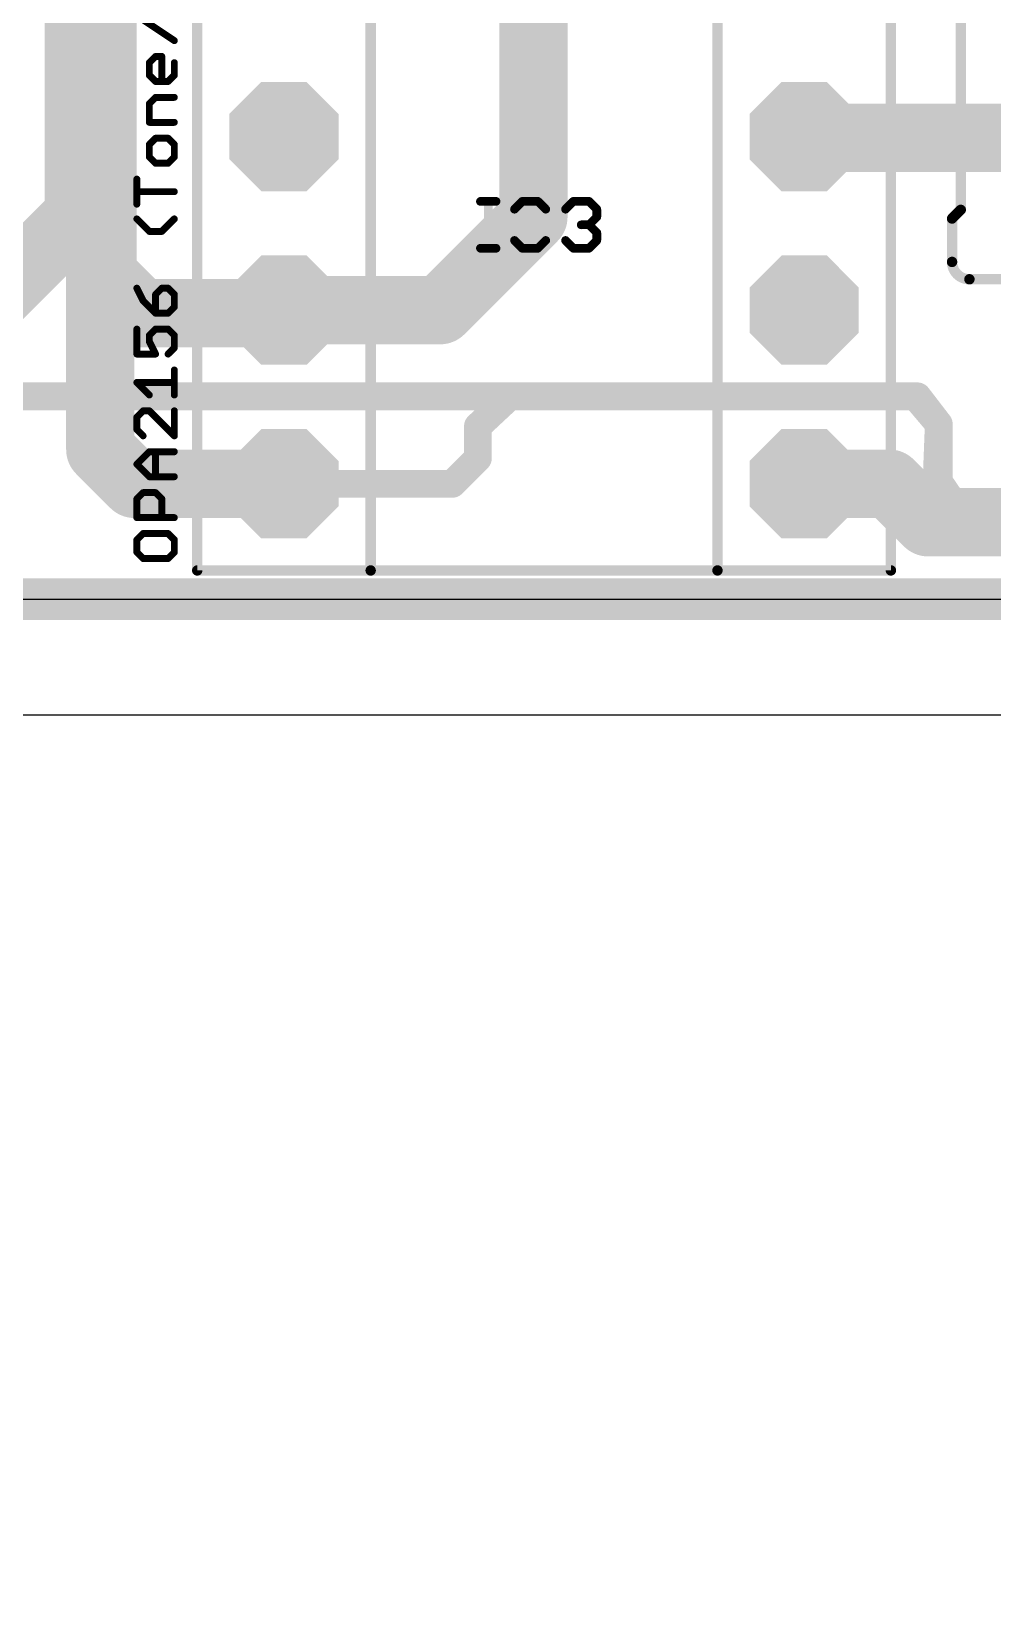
# Model space of a CAD drawing. Header units: inches. Extents: x -5 to 142, y -3 to 122.
# Drawn here: x 74.49 to 88.57, y 19.86 to 42.81 of the extents above; entities that cross this region are included whole.
import ezdxf

# ---------------------------------------------------------------- set-up
doc = ezdxf.new("R2010")
doc.units = ezdxf.units.IN
doc.header["$MEASUREMENT"] = 0
for name, color, linetype in [('1', 22, 'Continuous'), ('15', 22, 'Continuous'), ('16', 175, 'Continuous'), ('17', 82, 'Continuous'), ('2', 175, 'Continuous'), ('20', 7, 'Continuous'), ('21', 253, 'Continuous'), ('25', 253, 'Continuous'), ('27', 253, 'Continuous')]:
    doc.layers.add(name, color=color, linetype=linetype)

# ---------------------------------------------------------------- blocks, each defined once
blk = doc.blocks.new('OCTAGONP')
at = {"const_width": 0.5}
blk.add_lwpolyline([(-0.25, -0.1036), (-0.25, 0.1036), (-0.1036, 0.25), (0.1036, 0.25), (0.25, 0.1036), (0.25, -0.1036), (0.1036, -0.25), (-0.1036, -0.25), (-0.25, -0.1036), (-0.25, 0.1036)], dxfattribs=at)
blk = doc.blocks.new('ROUNDP')
at = {"const_width": 0.5}
blk.add_lwpolyline([(0, -0.25, 1), (0, 0.25, 1), (0, -0.25)], format="xyb", dxfattribs=at)

msp = doc.modelspace()

# ---------------------------------------------------------------- linework, layer by layer
for points in [[(137, 106.5), (128, 106.5), (128, 85.5), (109.5, 85.5), (109.5, 80.5), (2, 80.5), (2, 34.5), (127, 34.5), (127, 9.5), (137, 9.5), (137, 34.5), (137, 80.5), (137, 85.5)], [(50.0706, 3), (108.7706, 3), (108.7706, 32.8), (50.0706, 32.8)]]:
    msp.add_lwpolyline(points, close=True)
at = {"layer": '1'}
for points, const_width in [([(75.5, 48.25), (75.5, 36.6875)], 1), ([(81.8438, 40.0938), (81.8438, 46)], 1), ([(80.48, 38.73), (81.8438, 40.0938)], 1), ([(78.19, 38.73), (80.48, 38.73)], 1), ([(75.5, 36.6875), (76, 36.1875)], 1), ([(76, 36.1875), (78.1875, 36.1875)], 1), ([(78.1875, 36.1875), (78.19, 36.19)], 1), ([(127, 34.5), (2, 34.5)], 0.4064)]:
    msp.add_lwpolyline(points, dxfattribs=dict(at, const_width=const_width))
at = {"layer": '1', "const_width": 0.5}
for points in [[(82.0205, 39.917, 1), (81.667, 40.2705)], [(81.5938, 40.0938, 1), (82.0938, 40.0938)], [(78.19, 38.98, 1), (78.19, 38.48)], [(80.3032, 38.9068, 1), (80.6568, 38.5532)], [(80.48, 38.48, 1), (80.48, 38.98)], [(75.6768, 36.8643, 1), (75.3232, 36.5107)], [(75.25, 36.6875, 1), (75.75, 36.6875)], [(76, 36.4375, 1), (76, 35.9375)], [(75.8232, 36.0107, 1), (76.1768, 36.3643)], [(78.0107, 36.3643, 1), (78.3643, 36.0107)], [(78.3668, 36.0132, 1), (78.0132, 36.3668)], [(78.1875, 35.9375, 1), (78.1875, 36.4375)]]:
    msp.add_lwpolyline(points, format="xyb", dxfattribs=at)
at = {"layer": '15'}
for points, const_width in [([(75.5312, 45.8125), (75.5312, 39.25)], 1), ([(75.5312, 39.25), (76.0938, 38.6875)], 1), ([(76.0938, 38.6875), (78.1475, 38.6875)], 1), ([(78.1475, 38.6875), (78.19, 38.73)], 1), ([(87.4375, 37.4688), (63.7188, 37.4688)], 0.4064), ([(87.7812, 37.0625), (87.4375, 37.4688)], 0.4064), ([(87.7812, 36.2188), (87.7812, 37.0625)], 0.4064), ([(88.25, 35.5312), (87.7812, 36.2188)], 0.4064), ([(127.7188, 35.5312), (88.25, 35.5312)], 0.4064), ([(2, 34.5), (127, 34.5)], 0.6096)]:
    msp.add_lwpolyline(points, dxfattribs=dict(at, const_width=const_width))
for points, const_width in [([(75.708, 39.4268, 1), (75.3545, 39.0732)], 0.5), ([(75.2812, 39.25, 1), (75.7812, 39.25)], 0.5), ([(76.0938, 38.9375, 1), (76.0938, 38.4375)], 0.5), ([(75.917, 38.5107, 1), (76.2705, 38.8643)], 0.5), ([(77.9707, 38.8643, 1), (78.3243, 38.5107)], 0.5), ([(78.3668, 38.5532, 1), (78.0132, 38.9068)], 0.5), ([(78.1475, 38.4375, 1), (78.1475, 38.9375)], 0.5), ([(87.5151, 37.5344, 1), (87.3599, 37.4031)], 0.2032), ([(87.4375, 37.3672, 1), (87.4375, 37.5703)], 0.2032), ([(87.8829, 37.0625, 1), (87.6796, 37.0625)], 0.2032), ([(87.7037, 36.9969, 1), (87.8588, 37.1281)], 0.2032), ([(87.8652, 36.276, 1), (87.6973, 36.1615)], 0.2032), ([(87.6796, 36.2188, 1), (87.8829, 36.2188)], 0.2032), ([(88.25, 35.6328, 1), (88.25, 35.4296)], 0.2032), ([(88.1661, 35.474, 1), (88.3339, 35.5885)], 0.2032)]:
    msp.add_lwpolyline(points, format="xyb", dxfattribs=dict(at, const_width=const_width))
at = {"layer": '16'}
for points, const_width in [([(85.81, 36.19), (87.06, 36.19)], 1), ([(87.06, 36.19), (87.625, 35.625)], 1), ([(87.625, 35.625), (113.3125, 35.625)], 1), ([(127, 34.5), (2, 34.5)], 0.4064)]:
    msp.add_lwpolyline(points, dxfattribs=dict(at, const_width=const_width))
at = {"layer": '16', "const_width": 0.5}
for points in [[(85.81, 36.44, 1), (85.81, 35.94)], [(87.2368, 36.3668, 1), (86.8832, 36.0132)], [(87.06, 35.94, 1), (87.06, 36.44)], [(87.625, 35.875, 1), (87.625, 35.375)], [(87.4482, 35.4482, 1), (87.8018, 35.8018)]]:
    msp.add_lwpolyline(points, format="xyb", dxfattribs=at)
at = {"layer": '2'}
for points, const_width in [([(75.1875, 40.125), (75.1875, 45)], 1), ([(85.83, 41.25), (85.81, 41.27)], 1), ([(89.1875, 41.25), (85.83, 41.25)], 1), ([(73.7925, 38.73), (75.1875, 40.125)], 1), ([(81.5, 37.4688), (81.0312, 37.0312)], 0.4064), ([(87.4688, 37.4688), (81.5, 37.4688)], 0.4064), ([(87.7812, 37.0625), (87.4688, 37.4688)], 0.4064), ([(81.0312, 37.0312), (81.0312, 36.5625)], 0.4064), ([(87.75, 36.25), (87.7812, 37.0625)], 0.4064), ([(81.0312, 36.5625), (80.6562, 36.1875)], 0.4064), ([(78.1925, 36.1875), (78.19, 36.19)], 0.4064), ([(80.6562, 36.1875), (78.1925, 36.1875)], 0.4064), ([(88.2188, 35.5312), (87.75, 36.25)], 0.4064), ([(119.7812, 35.5312), (88.2188, 35.5312)], 0.4064), ([(127, 34.5), (2, 34.5)], 0.6096)]:
    msp.add_lwpolyline(points, dxfattribs=dict(at, const_width=const_width))
for points, const_width in [([(85.9868, 41.4468, 1), (85.6332, 41.0932)], 0.5), ([(85.83, 41.5, 1), (85.83, 41)], 0.5), ([(85.6532, 41.0732, 1), (86.0068, 41.4268)], 0.5), ([(75.3643, 39.9482, 1), (75.0107, 40.3018)], 0.5), ([(74.9375, 40.125, 1), (75.4375, 40.125)], 0.5), ([(81.5, 37.5703, 1), (81.5, 37.3672)], 0.2032), ([(81.5693, 37.3945, 1), (81.4307, 37.543)], 0.2032), ([(87.5493, 37.5307, 1), (87.3882, 37.4068)], 0.2032), ([(87.4688, 37.3672, 1), (87.4688, 37.5703)], 0.2032), ([(81.1329, 37.0312, 1), (80.9296, 37.0312)], 0.2032), ([(80.9619, 37.1055, 1), (81.1006, 36.957)], 0.2032), ([(87.8828, 37.0586, 1), (87.6797, 37.0664)], 0.2032), ([(87.7007, 37.0006, 1), (87.8618, 37.1244)], 0.2032), ([(81.1031, 36.4907, 1), (80.9594, 36.6343)], 0.2032), ([(80.9296, 36.5625, 1), (81.1329, 36.5625)], 0.2032), ([(78.2618, 36.2618, 1), (78.1182, 36.1182)], 0.2032), ([(78.1925, 36.2891, 1), (78.1925, 36.0859)], 0.2032), ([(78.1207, 36.1157, 1), (78.2643, 36.2593)], 0.2032), ([(80.5844, 36.2593, 1), (80.7281, 36.1157)], 0.2032), ([(80.6562, 36.0859, 1), (80.6562, 36.2891)], 0.2032), ([(87.8351, 36.3055, 1), (87.6649, 36.1945)], 0.2032), ([(87.6485, 36.2539, 1), (87.8515, 36.2461)], 0.2032), ([(88.2188, 35.6328, 1), (88.2188, 35.4296)], 0.2032), ([(88.1336, 35.4757, 1), (88.3039, 35.5868)], 0.2032)]:
    msp.add_lwpolyline(points, format="xyb", dxfattribs=dict(at, const_width=const_width))
at = {"layer": '20'}
msp.add_line((2, 34.5), (127, 34.5), dxfattribs=at)
at = {"layer": '21', "const_width": 0.1524}
for points in [[(88.103, 40.198), (88.103, 46.802)], [(76.92, 45.08), (76.92, 34.92)], [(79.46, 45.08), (79.46, 34.92)], [(84.54, 45.08), (84.54, 34.92)], [(87.08, 34.92), (87.08, 45.08)], [(88.103, 40.198), (87.976, 40.071)], [(87.976, 39.436), (87.976, 40.071)], [(88.23, 39.182), (90.77, 39.182)], [(79.46, 34.92), (76.92, 34.92)], [(84.54, 34.92), (79.46, 34.92)], [(87.08, 34.92), (84.54, 34.92)]]:
    msp.add_lwpolyline(points, dxfattribs=at)
at = {"layer": '21'}
for points, const_width in [([(88.0649, 40.198, 1), (88.1411, 40.198)], 0.0762), ([(88.1299, 40.1711, 1), (88.0761, 40.2249)], 0.0762), ([(88.0141, 40.071, 1), (87.9379, 40.071)], 0.0762), ([(87.9491, 40.0979, 1), (88.0029, 40.0441)], 0.0762), ([(87.976, 39.436, 0.4142), (88.23, 39.182)], 0.1524), ([(88.0141, 39.436, 1), (87.9379, 39.436)], 0.0762), ([(87.9379, 39.436, 1), (88.0141, 39.436)], 0.0762), ([(88.23, 39.2201, 1), (88.23, 39.1439)], 0.0762), ([(88.23, 39.1439, 1), (88.23, 39.2201)], 0.0762), ([(76.92, 34.9581, 1), (76.92, 34.8819)], 0.0762), ([(76.8819, 34.92, 1), (76.9581, 34.92)], 0.0762), ([(79.46, 34.9581, 1), (79.46, 34.8819)], 0.0762), ([(79.4219, 34.92, 1), (79.4981, 34.92)], 0.0762), ([(79.46, 34.8819, 1), (79.46, 34.9581)], 0.0762), ([(84.54, 34.9581, 1), (84.54, 34.8819)], 0.0762), ([(84.5019, 34.92, 1), (84.5781, 34.92)], 0.0762), ([(84.54, 34.8819, 1), (84.54, 34.9581)], 0.0762), ([(87.0419, 34.92, 1), (87.1181, 34.92)], 0.0762), ([(87.08, 34.8819, 1), (87.08, 34.9581)], 0.0762)]:
    msp.add_lwpolyline(points, format="xyb", dxfattribs=dict(at, const_width=const_width))
at = {"layer": '25', "const_width": 0.127}
for points in [[(81.0677, 40.3221), (81.2965, 40.3221)], [(81.1821, 39.6357), (81.1821, 40.3221)], [(81.6811, 40.3221), (81.5667, 40.2077)], [(81.5667, 40.2077), (81.5667, 39.7501)], [(81.9099, 40.3221), (81.6811, 40.3221)], [(82.0243, 40.2077), (81.9099, 40.3221)], [(82.3151, 40.2077), (82.4295, 40.3221)], [(82.4295, 40.3221), (82.6583, 40.3221)], [(82.6583, 40.3221), (82.7727, 40.2077)], [(82.7727, 40.2077), (82.7727, 40.0933)], [(82.6583, 39.9789), (82.5439, 39.9789)], [(82.7727, 40.0933), (82.6583, 39.9789)], [(82.6583, 39.9789), (82.7727, 39.8645)], [(81.5667, 39.7501), (81.6811, 39.6357)], [(81.9099, 39.6357), (82.0243, 39.7501)], [(82.4295, 39.6357), (82.3151, 39.7501)], [(82.7727, 39.7501), (82.6583, 39.6357)], [(82.7727, 39.8645), (82.7727, 39.7501)], [(81.0677, 39.6357), (81.2965, 39.6357)], [(81.6811, 39.6357), (81.9099, 39.6357)], [(82.6583, 39.6357), (82.4295, 39.6357)]]:
    msp.add_lwpolyline(points, dxfattribs=at)
at = {"layer": '25', "const_width": 0.0635}
for points in [[(81.0677, 40.3538, 1), (81.0677, 40.2903)], [(81.2139, 40.3221, 1), (81.1504, 40.3221)], [(81.2965, 40.2903, 1), (81.2965, 40.3538)], [(81.5984, 40.2077, 1), (81.5349, 40.2077)], [(81.5442, 40.2301, 1), (81.5891, 40.1852)], [(81.6811, 40.3538, 1), (81.6811, 40.2903)], [(81.7035, 40.2996, 1), (81.6586, 40.3445)], [(81.9323, 40.3445, 1), (81.8874, 40.2996)], [(81.9099, 40.2903, 1), (81.9099, 40.3538)], [(82.0018, 40.1852, 1), (82.0467, 40.2301)], [(82.2926, 40.2301, 1), (82.3375, 40.1852)], [(82.4295, 40.3538, 1), (82.4295, 40.2903)], [(82.4519, 40.2996, 1), (82.407, 40.3445)], [(82.6807, 40.3445, 1), (82.6358, 40.2996)], [(82.6583, 40.2903, 1), (82.6583, 40.3538)], [(82.8044, 40.2077, 1), (82.7409, 40.2077)], [(82.7502, 40.1852, 1), (82.7951, 40.2301)], [(82.5439, 40.0106, 1), (82.5439, 39.9471)], [(82.6807, 40.0013, 1), (82.6358, 39.9564)], [(82.6358, 40.0013, 1), (82.6807, 39.9564)], [(82.6583, 39.9471, 1), (82.6583, 40.0106)], [(82.7409, 40.0933, 1), (82.8044, 40.0933)], [(82.7951, 40.0708, 1), (82.7502, 40.1157)], [(81.5349, 39.7501, 1), (81.5984, 39.7501)], [(81.5891, 39.7725, 1), (81.5442, 39.7276)], [(82.0467, 39.7276, 1), (82.0018, 39.7725)], [(82.3375, 39.7725, 1), (82.2926, 39.7276)], [(82.8044, 39.8645, 1), (82.7409, 39.8645)], [(82.7409, 39.7501, 1), (82.8044, 39.7501)], [(82.7502, 39.842, 1), (82.7951, 39.8869)], [(82.7951, 39.7276, 1), (82.7502, 39.7725)], [(81.0677, 39.6674, 1), (81.0677, 39.604)], [(81.1504, 39.6357, 1), (81.2139, 39.6357)], [(81.2965, 39.604, 1), (81.2965, 39.6674)], [(81.6811, 39.6674, 1), (81.6811, 39.604)], [(81.6586, 39.6132, 1), (81.7035, 39.6582)], [(81.8874, 39.6582, 1), (81.9323, 39.6132)], [(81.9099, 39.604, 1), (81.9099, 39.6674)], [(82.4295, 39.6674, 1), (82.4295, 39.604)], [(82.407, 39.6132, 1), (82.4519, 39.6582)], [(82.6358, 39.6582, 1), (82.6807, 39.6132)], [(82.6583, 39.604, 1), (82.6583, 39.6674)]]:
    msp.add_lwpolyline(points, format="xyb", dxfattribs=at)
at = {"layer": '27', "const_width": 0.1016}
for points in [[(76.5842, 42.6757), (76.0353, 43.0416)], [(76.2183, 42.3516), (76.3098, 42.4431)], [(76.3098, 42.4431), (76.4012, 42.4431)], [(76.4012, 42.4431), (76.4012, 42.0772)], [(76.2183, 42.1686), (76.2183, 42.3516)], [(76.5842, 42.3516), (76.5842, 42.1686)], [(76.3098, 42.0772), (76.2183, 42.1686)], [(76.4927, 42.0772), (76.3098, 42.0772)], [(76.5842, 42.1686), (76.4927, 42.0772)], [(76.2183, 41.7531), (76.3098, 41.8446)], [(76.2183, 41.4787), (76.2183, 41.7531)], [(76.3098, 41.8446), (76.5842, 41.8446)], [(76.5842, 41.4787), (76.2183, 41.4787)], [(76.3098, 41.2461), (76.2183, 41.1546)], [(76.2183, 41.1546), (76.2183, 40.9716)], [(76.4927, 41.2461), (76.3098, 41.2461)], [(76.5842, 41.1546), (76.4927, 41.2461)], [(76.5842, 40.9716), (76.5842, 41.1546)], [(76.2183, 40.9716), (76.3098, 40.8801)], [(76.3098, 40.8801), (76.4927, 40.8801)], [(76.4927, 40.8801), (76.5842, 40.9716)], [(76.0353, 40.2816), (76.0353, 40.6475)], [(76.5842, 40.4646), (76.0353, 40.4646)], [(76.2183, 39.8826), (76.0353, 40.0656)], [(76.5842, 40.0656), (76.4012, 39.8826)], [(76.4012, 39.8826), (76.2183, 39.8826)], [(76.0353, 39.0515), (76.1268, 38.8686)], [(76.4012, 39.0515), (76.3098, 38.96)], [(76.4927, 39.0515), (76.4012, 39.0515)], [(76.5842, 38.96), (76.4927, 39.0515)], [(76.1268, 38.8686), (76.3098, 38.6856)], [(76.3098, 38.96), (76.3098, 38.6856)], [(76.4927, 38.6856), (76.5842, 38.7771)], [(76.5842, 38.7771), (76.5842, 38.96)], [(76.3098, 38.6856), (76.4927, 38.6856)], [(76.0353, 38.453), (76.0353, 38.0871)], [(76.2183, 38.3615), (76.3098, 38.453)], [(76.2183, 38.2701), (76.2183, 38.3615)], [(76.3098, 38.453), (76.4927, 38.453)], [(76.4927, 38.453), (76.5842, 38.3615)], [(76.5842, 38.3615), (76.5842, 38.1786)], [(76.0353, 38.0871), (76.3098, 38.0871)], [(76.3098, 38.0871), (76.2183, 38.2701)], [(76.5842, 38.1786), (76.4927, 38.0871)], [(76.5842, 37.4886), (76.5842, 37.8545)], [(76.2183, 37.4886), (76.0353, 37.6715)], [(76.0353, 37.6715), (76.5842, 37.6715)], [(76.1268, 37.256), (76.0353, 37.1645)], [(76.0353, 37.1645), (76.0353, 36.9816)], [(76.2183, 37.256), (76.1268, 37.256)], [(76.5842, 36.8901), (76.2183, 37.256)], [(76.5842, 37.256), (76.5842, 36.8901)], [(76.0353, 36.9816), (76.1268, 36.8901)], [(76.0353, 36.4745), (76.2183, 36.6575)], [(76.2183, 36.2916), (76.0353, 36.4745)], [(76.2183, 36.6575), (76.5842, 36.6575)], [(76.3098, 36.2916), (76.3098, 36.6575)], [(76.5842, 36.2916), (76.2183, 36.2916)], [(76.0353, 35.9675), (76.1268, 36.059)], [(76.1268, 36.059), (76.3098, 36.059)], [(76.3098, 36.059), (76.4012, 35.9675)], [(76.0353, 35.6931), (76.0353, 35.9675)], [(76.4012, 35.9675), (76.4012, 35.6931)], [(76.5842, 35.6931), (76.0353, 35.6931)], [(76.1268, 35.4605), (76.0353, 35.369)], [(76.0353, 35.369), (76.0353, 35.186)], [(76.4927, 35.4605), (76.1268, 35.4605)], [(76.5842, 35.369), (76.4927, 35.4605)], [(76.5842, 35.186), (76.5842, 35.369)], [(76.0353, 35.186), (76.1268, 35.0946)], [(76.1268, 35.0946), (76.4927, 35.0946)], [(76.4927, 35.0946), (76.5842, 35.186)]]:
    msp.add_lwpolyline(points, dxfattribs=at)
at = {"layer": '27', "const_width": 0.0508}
for points in [[(76.5701, 42.6545, 1), (76.5983, 42.6968)], [(76.3098, 42.4685, 1), (76.3098, 42.4177)], [(76.3277, 42.4251, 1), (76.2918, 42.461)], [(76.4266, 42.4431, 1), (76.3758, 42.4431)], [(76.4012, 42.4177, 1), (76.4012, 42.4685)], [(76.2003, 42.3696, 1), (76.2362, 42.3336)], [(76.2437, 42.3516, 1), (76.1929, 42.3516)], [(76.6096, 42.3516, 1), (76.5588, 42.3516)], [(76.2362, 42.1866, 1), (76.2003, 42.1507)], [(76.1929, 42.1686, 1), (76.2437, 42.1686)], [(76.3098, 42.1026, 1), (76.3098, 42.0518)], [(76.2918, 42.0592, 1), (76.3277, 42.0951)], [(76.3758, 42.0772, 1), (76.4266, 42.0772)], [(76.4748, 42.0951, 1), (76.5107, 42.0592)], [(76.4927, 42.0518, 1), (76.4927, 42.1026)], [(76.5588, 42.1686, 1), (76.6096, 42.1686)], [(76.6022, 42.1507, 1), (76.5662, 42.1866)], [(76.2437, 41.7531, 1), (76.1929, 41.7531)], [(76.2003, 41.771, 1), (76.2362, 41.7351)], [(76.3098, 41.87, 1), (76.3098, 41.8192)], [(76.3277, 41.8266, 1), (76.2918, 41.8625)], [(76.5842, 41.8192, 1), (76.5842, 41.87)], [(76.2183, 41.5041, 1), (76.2183, 41.4532)], [(76.1929, 41.4787, 1), (76.2437, 41.4787)], [(76.5842, 41.4532, 1), (76.5842, 41.5041)], [(76.2437, 41.1546, 1), (76.1929, 41.1546)], [(76.2003, 41.1725, 1), (76.2362, 41.1366)], [(76.3098, 41.2715, 1), (76.3098, 41.2207)], [(76.3277, 41.2281, 1), (76.2918, 41.264)], [(76.5107, 41.264, 1), (76.4748, 41.2281)], [(76.4927, 41.2207, 1), (76.4927, 41.2715)], [(76.6096, 41.1546, 1), (76.5588, 41.1546)], [(76.5662, 41.1366, 1), (76.6022, 41.1725)], [(76.2362, 40.9896, 1), (76.2003, 40.9537)], [(76.1929, 40.9716, 1), (76.2437, 40.9716)], [(76.3098, 40.9055, 1), (76.3098, 40.8547)], [(76.2918, 40.8622, 1), (76.3277, 40.8981)], [(76.4748, 40.8981, 1), (76.5107, 40.8622)], [(76.4927, 40.8547, 1), (76.4927, 40.9055)], [(76.5588, 40.9716, 1), (76.6096, 40.9716)], [(76.6022, 40.9537, 1), (76.5662, 40.9896)], [(76.0607, 40.6475, 1), (76.0099, 40.6475)], [(76.0353, 40.49, 1), (76.0353, 40.4392)], [(76.5842, 40.4392, 1), (76.5842, 40.49)], [(76.0099, 40.2816, 1), (76.0607, 40.2816)], [(76.0533, 40.0835, 1), (76.0174, 40.0476)], [(76.6022, 40.0476, 1), (76.5662, 40.0835)], [(76.2183, 39.908, 1), (76.2183, 39.8572)], [(76.2003, 39.8647, 1), (76.2362, 39.9006)], [(76.3833, 39.9006, 1), (76.4192, 39.8647)], [(76.4012, 39.8572, 1), (76.4012, 39.908)], [(76.058, 39.0629, 1), (76.0126, 39.0402)], [(76.4012, 39.0769, 1), (76.4012, 39.0261)], [(76.4192, 39.0336, 1), (76.3833, 39.0695)], [(76.5107, 39.0695, 1), (76.4748, 39.0336)], [(76.4927, 39.0261, 1), (76.4927, 39.0769)], [(76.1448, 38.8865, 1), (76.1088, 38.8506)], [(76.1041, 38.8572, 1), (76.1495, 38.8799)], [(76.3352, 38.96, 1), (76.2844, 38.96)], [(76.2918, 38.978, 1), (76.3277, 38.9421)], [(76.6096, 38.96, 1), (76.5588, 38.96)], [(76.5588, 38.7771, 1), (76.6096, 38.7771)], [(76.5662, 38.9421, 1), (76.6022, 38.978)], [(76.6022, 38.7591, 1), (76.5662, 38.795)], [(76.3098, 38.711, 1), (76.3098, 38.6602)], [(76.2844, 38.6856, 1), (76.3352, 38.6856)], [(76.2918, 38.6676, 1), (76.3277, 38.7036)], [(76.4748, 38.7036, 1), (76.5107, 38.6676)], [(76.4927, 38.6602, 1), (76.4927, 38.711)], [(76.0607, 38.453, 1), (76.0099, 38.453)], [(76.2437, 38.3615, 1), (76.1929, 38.3615)], [(76.2003, 38.3795, 1), (76.2362, 38.3436)], [(76.3098, 38.4784, 1), (76.3098, 38.4276)], [(76.3277, 38.435, 1), (76.2918, 38.471)], [(76.5107, 38.471, 1), (76.4748, 38.435)], [(76.4927, 38.4276, 1), (76.4927, 38.4784)], [(76.6096, 38.3615, 1), (76.5588, 38.3615)], [(76.5662, 38.3436, 1), (76.6022, 38.3795)], [(76.0353, 38.1125, 1), (76.0353, 38.0617)], [(76.0099, 38.0871, 1), (76.0607, 38.0871)], [(76.241, 38.2814, 1), (76.1956, 38.2587)], [(76.1929, 38.2701, 1), (76.2437, 38.2701)], [(76.287, 38.0757, 1), (76.3325, 38.0985)], [(76.3098, 38.0617, 1), (76.3098, 38.1125)], [(76.4748, 38.1051, 1), (76.5107, 38.0691)], [(76.5588, 38.1786, 1), (76.6096, 38.1786)], [(76.6022, 38.1606, 1), (76.5662, 38.1965)], [(76.6096, 37.8545, 1), (76.5588, 37.8545)], [(76.0353, 37.6969, 1), (76.0353, 37.6461)], [(76.0533, 37.6895, 1), (76.0174, 37.6536)], [(76.5842, 37.6461, 1), (76.5842, 37.6969)], [(76.2003, 37.4706, 1), (76.2362, 37.5065)], [(76.5588, 37.4886, 1), (76.6096, 37.4886)], [(76.0607, 37.1645, 1), (76.0099, 37.1645)], [(76.0174, 37.1825, 1), (76.0533, 37.1466)], [(76.1268, 37.2814, 1), (76.1268, 37.2306)], [(76.1448, 37.238, 1), (76.1088, 37.274)], [(76.2362, 37.274, 1), (76.2003, 37.238)], [(76.2183, 37.2306, 1), (76.2183, 37.2814)], [(76.6096, 37.256, 1), (76.5588, 37.256)], [(76.0099, 36.9816, 1), (76.0607, 36.9816)], [(76.0533, 36.9995, 1), (76.0174, 36.9636)], [(76.1088, 36.8721, 1), (76.1448, 36.908)], [(76.5588, 36.8901, 1), (76.6096, 36.8901)], [(76.5662, 36.8721, 1), (76.6022, 36.908)], [(76.0533, 36.4925, 1), (76.0174, 36.4566)], [(76.0174, 36.4925, 1), (76.0533, 36.4566)], [(76.2183, 36.6829, 1), (76.2183, 36.6321)], [(76.2362, 36.6395, 1), (76.2003, 36.6754)], [(76.3352, 36.6575, 1), (76.2844, 36.6575)], [(76.5842, 36.6321, 1), (76.5842, 36.6829)], [(76.2183, 36.317, 1), (76.2183, 36.2662)], [(76.2003, 36.2736, 1), (76.2362, 36.3095)], [(76.2844, 36.2916, 1), (76.3352, 36.2916)], [(76.5842, 36.2662, 1), (76.5842, 36.317)], [(76.1268, 36.0844, 1), (76.1268, 36.0336)], [(76.1448, 36.041, 1), (76.1088, 36.0769)], [(76.3277, 36.0769, 1), (76.2918, 36.041)], [(76.3098, 36.0336, 1), (76.3098, 36.0844)], [(76.0607, 35.9675, 1), (76.0099, 35.9675)], [(76.0174, 35.9855, 1), (76.0533, 35.9495)], [(76.4266, 35.9675, 1), (76.3758, 35.9675)], [(76.3833, 35.9495, 1), (76.4192, 35.9855)], [(76.0353, 35.7185, 1), (76.0353, 35.6677)], [(76.0099, 35.6931, 1), (76.0607, 35.6931)], [(76.3758, 35.6931, 1), (76.4266, 35.6931)], [(76.5842, 35.6677, 1), (76.5842, 35.7185)], [(76.0607, 35.369, 1), (76.0099, 35.369)], [(76.0174, 35.3869, 1), (76.0533, 35.351)], [(76.1268, 35.4859, 1), (76.1268, 35.4351)], [(76.1448, 35.4425, 1), (76.1088, 35.4784)], [(76.5107, 35.4784, 1), (76.4748, 35.4425)], [(76.4927, 35.4351, 1), (76.4927, 35.4859)], [(76.6096, 35.369, 1), (76.5588, 35.369)], [(76.5662, 35.351, 1), (76.6022, 35.3869)], [(76.0099, 35.186, 1), (76.0607, 35.186)], [(76.0533, 35.204, 1), (76.0174, 35.1681)], [(76.1268, 35.12, 1), (76.1268, 35.0692)], [(76.1088, 35.0766, 1), (76.1448, 35.1125)], [(76.4748, 35.1125, 1), (76.5107, 35.0766)], [(76.4927, 35.0692, 1), (76.4927, 35.12)], [(76.5588, 35.186, 1), (76.6096, 35.186)], [(76.6022, 35.1681, 1), (76.5662, 35.204)]]:
    msp.add_lwpolyline(points, format="xyb", dxfattribs=at)

# ---------------------------------------------------------------- block references
at = {"layer": '17', "rotation": 270}
for name, p, xscale, yscale in [('OCTAGONP', (78.19, 41.27), 1.6002, 1.6002), ('OCTAGONP', (78.19, 41.27), 1.6002, 1.6002), ('OCTAGONP', (85.81, 41.27), 1.6002, 1.6002), ('OCTAGONP', (85.81, 41.27), 1.6002, 1.6002), ('ROUNDP', (78.19, 41.27), 1.2192, 1.2192), ('ROUNDP', (78.19, 41.27), 1.2192, 1.2192), ('ROUNDP', (85.81, 41.27), 1.2192, 1.2192), ('ROUNDP', (85.81, 41.27), 1.2192, 1.2192), ('OCTAGONP', (78.19, 38.73), 1.6002, 1.6002), ('OCTAGONP', (78.19, 38.73), 1.6002, 1.6002), ('OCTAGONP', (85.81, 38.73), 1.6002, 1.6002), ('OCTAGONP', (85.81, 38.73), 1.6002, 1.6002), ('ROUNDP', (78.19, 38.73), 1.2192, 1.2192), ('ROUNDP', (78.19, 38.73), 1.2192, 1.2192), ('ROUNDP', (85.81, 38.73), 1.2192, 1.2192), ('ROUNDP', (85.81, 38.73), 1.2192, 1.2192), ('OCTAGONP', (78.19, 36.19), 1.6002, 1.6002), ('OCTAGONP', (78.19, 36.19), 1.6002, 1.6002), ('OCTAGONP', (85.81, 36.19), 1.6002, 1.6002), ('OCTAGONP', (85.81, 36.19), 1.6002, 1.6002), ('ROUNDP', (78.19, 36.19), 1.2192, 1.2192), ('ROUNDP', (78.19, 36.19), 1.2192, 1.2192), ('ROUNDP', (85.81, 36.19), 1.2192, 1.2192), ('ROUNDP', (85.81, 36.19), 1.2192, 1.2192)]:
    msp.add_blockref(name, p, dxfattribs=dict(at, xscale=xscale, yscale=yscale))

doc.saveas('drawing.dxf')
